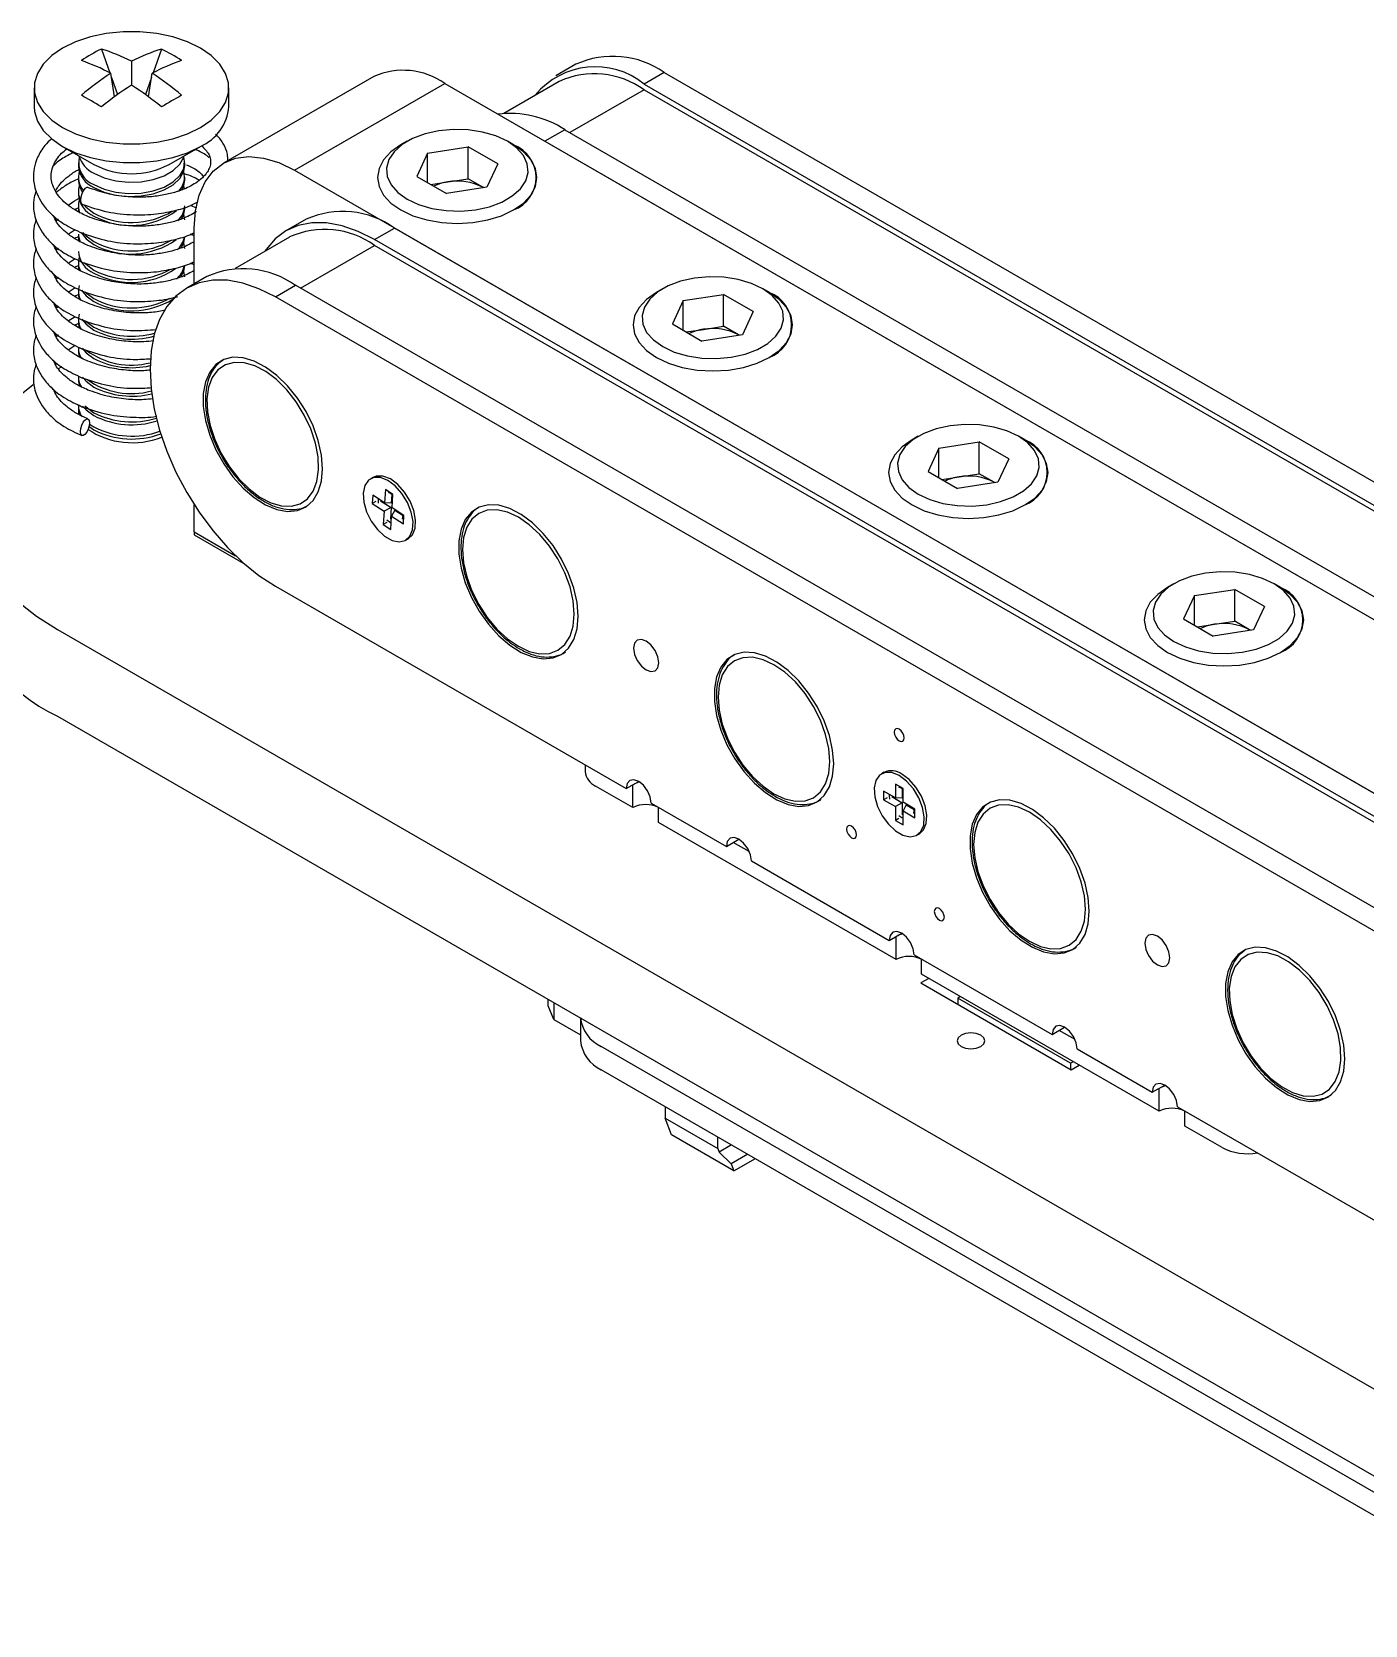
# Model space of a CAD drawing. Header units: millimetres. Extents: x 5 to 292, y 4 to 204.
# Drawn here: x 180 to 217.62, y 133.34 to 178.32 of the extents above; entities that cross this region are included whole.
import ezdxf

# ---------------------------------------------------------------- set-up
doc = ezdxf.new("R2010")
doc.units = ezdxf.units.MM

msp = doc.modelspace()

# ---------------------------------------------------------------- linework, layer by layer
at = {"color": 7, "linetype": 'Continuous', "lineweight": 25}
for p, q in [((181.96, 177.835), (182.196, 177.167)), ((183.658, 177.835), (183.421, 177.167)), ((182.809, 177.49), (182.809, 176.815)), ((195.351, 177.406), (194.785, 177.079)), ((182.327, 176.487), (182.225, 177.152)), ((182.243, 177.036), (182.415, 176.55)), ((183.375, 177.036), (183.203, 176.55)), ((183.29, 176.487), (183.393, 177.152)), ((189.648, 177.061), (185.405, 174.612)), ((187.405, 174.414), (191.648, 176.863)), ((191.648, 176.863), (232.66, 153.188)), ((194.876, 176.921), (193.313, 176.019)), ((197.842, 177.174), (197.276, 176.847)), ((197.276, 176.847), (232.631, 156.437)), ((197.842, 177.174), (233.197, 156.763)), ((180.059, 176.739), (180.059, 176.21)), ((185.559, 176.21), (185.559, 176.739)), ((197.276, 176.684), (232.631, 156.274)), ((195.042, 175.557), (194.476, 175.231)), ((195.042, 175.557), (230.397, 155.147)), ((180.864, 175.087), (181.748, 174.577)), ((183.87, 174.577), (184.754, 175.087)), ((190.587, 175.23), (190.41, 175.128)), ((191.166, 174.896), (192.307, 175.073)), ((193.142, 174.591), (192.307, 175.073)), ((192.307, 174.174), (192.307, 175.073)), ((193.592, 175.128), (193.416, 175.23)), ((194.476, 175.231), (229.831, 154.82)), ((181.309, 174.62), (181.309, 174.539)), ((184.309, 174.539), (184.309, 174.62)), ((191.166, 174.896), (190.861, 174.238)), ((191.166, 174.061), (191.166, 174.896)), ((193.142, 174.591), (192.836, 173.932)), ((181.309, 174.218), (181.309, 174.136)), ((184.309, 174.136), (184.309, 174.218)), ((187.405, 174.414), (228.417, 150.738)), ((190.861, 174.238), (191.696, 173.756)), ((191.253, 174.011), (191.736, 174.086)), ((191.736, 174.086), (192.307, 174.174)), ((192.724, 173.933), (192.307, 174.174)), ((181.309, 173.816), (181.309, 173.734)), ((184.303, 173.889), (184.283, 173.976)), ((192.836, 173.932), (191.696, 173.756)), ((192.749, 173.919), (192.724, 173.933)), ((192.749, 173.919), (192.724, 173.933)), ((181.309, 173.413), (181.309, 173.331)), ((184.653, 173.346), (184.473, 173.423)), ((180.666, 173.009), (180.7, 173.059)), ((180.75, 173.02), (180.684, 172.973)), ((181.026, 172.609), (181.217, 172.738)), ((184.576, 171.206), (184.576, 172.781)), ((187.734, 173.029), (187.168, 172.702)), ((189.668, 172.455), (190.233, 172.781)), ((225.589, 152.371), (190.233, 172.781)), ((181.309, 172.608), (181.309, 172.527)), ((184.576, 172.562), (184.473, 172.607)), ((187.268, 172.529), (185.733, 171.643)), ((225.023, 152.045), (189.668, 172.455)), ((225.023, 151.881), (189.668, 172.291)), ((180.666, 172.192), (180.7, 172.242)), ((180.75, 172.203), (180.684, 172.156)), ((181.026, 171.793), (181.217, 171.921)), ((180.666, 171.375), (180.7, 171.425)), ((180.75, 171.387), (180.684, 171.34)), ((181.309, 171.803), (181.309, 171.722)), ((184.933, 171.412), (184.368, 171.086)), ((184.576, 171.746), (184.473, 171.79)), ((181.026, 170.976), (181.217, 171.104)), ((181.309, 170.998), (181.309, 170.917)), ((186.868, 170.838), (187.433, 171.165)), ((222.789, 150.755), (187.433, 171.165)), ((197.799, 171.067), (197.622, 170.965)), ((200.805, 170.965), (200.628, 171.067)), ((180.666, 170.559), (180.7, 170.609)), ((180.75, 170.57), (180.684, 170.523)), ((222.223, 150.428), (186.868, 170.838)), ((198.379, 170.732), (198.073, 170.074)), ((198.379, 170.732), (199.519, 170.909)), ((198.379, 169.898), (198.379, 170.732)), ((200.354, 170.427), (199.519, 170.909)), ((199.519, 170.011), (199.519, 170.909)), ((181.026, 170.16), (181.217, 170.288)), ((181.309, 170.194), (181.309, 170.112)), ((198.073, 170.074), (198.908, 169.592)), ((200.354, 170.427), (200.048, 169.769)), ((180.666, 169.742), (180.7, 169.792)), ((180.75, 169.754), (180.684, 169.707)), ((198.465, 169.848), (198.949, 169.922)), ((200.048, 169.769), (198.908, 169.592)), ((198.949, 169.922), (199.519, 170.011)), ((199.937, 169.77), (199.519, 170.011)), ((199.961, 169.755), (199.937, 169.77)), ((199.962, 169.755), (199.937, 169.77)), ((181.026, 169.343), (181.217, 169.471)), ((181.309, 169.389), (181.309, 169.307)), ((180.666, 168.926), (180.7, 168.976)), ((180.839, 168.865), (180.74, 168.809)), ((181.309, 168.584), (181.309, 168.502)), ((181.309, 167.779), (181.309, 167.697)), ((181.611, 167.176), (181.748, 167.085)), ((181.623, 167.248), (181.748, 167.167)), ((205.012, 166.903), (204.835, 166.801)), ((208.017, 166.801), (207.841, 166.903)), ((205.591, 166.569), (205.286, 165.91)), ((205.591, 166.569), (206.732, 166.745)), ((205.591, 165.734), (205.591, 166.569)), ((207.567, 166.263), (206.732, 166.745)), ((206.732, 165.847), (206.732, 166.745)), ((207.567, 166.263), (207.261, 165.605)), ((185.796, 165.71), (185.83, 165.668)), ((189.62, 165.744), (189.55, 165.703)), ((205.286, 165.91), (206.121, 165.428)), ((205.678, 165.684), (206.161, 165.759)), ((207.261, 165.605), (206.121, 165.428)), ((206.161, 165.759), (206.732, 165.847)), ((207.149, 165.606), (206.732, 165.847)), ((207.174, 165.591), (207.149, 165.606)), ((207.174, 165.591), (207.149, 165.606)), ((189.615, 165.243), (189.602, 165.007)), ((189.951, 165.024), (189.615, 165.243)), ((189.839, 165.085), (190.133, 164.893)), ((189.973, 165.399), (189.951, 165.024)), ((190.184, 165.26), (189.973, 165.399)), ((190.155, 165.264), (190.14, 165.015)), ((190.162, 164.886), (190.184, 165.26)), ((184.576, 164.207), (184.576, 164.969)), ((189.7, 165.06), (189.602, 165.007)), ((189.602, 165.007), (189.937, 164.788)), ((189.937, 164.788), (189.915, 164.414)), ((190.133, 164.893), (189.937, 164.788)), ((190.14, 165.015), (189.951, 165.024)), ((190.133, 164.893), (190.114, 164.565)), ((190.126, 164.275), (190.148, 164.65)), ((190.242, 164.822), (190.148, 164.65)), ((190.148, 164.65), (190.484, 164.431)), ((190.497, 164.667), (190.162, 164.886)), ((190.242, 164.822), (190.474, 164.671)), ((190.459, 164.564), (190.474, 164.674)), ((190.474, 164.674), (190.474, 164.683)), ((190.484, 164.431), (190.497, 164.667)), ((192.578, 164.878), (192.61, 164.9)), ((184.576, 164.207), (185.744, 163.533)), ((184.576, 164.207), (184.576, 164.125)), ((190.013, 164.466), (189.915, 164.414)), ((189.915, 164.414), (190.126, 164.275)), ((184.576, 164.125), (185.982, 163.314)), ((190.549, 163.971), (190.62, 164.012)), ((186.868, 162.673), (196.767, 156.958)), ((212.224, 162.739), (212.047, 162.637)), ((212.804, 162.405), (212.498, 161.747)), ((212.804, 162.405), (213.944, 162.582)), ((212.804, 161.57), (212.804, 162.405)), ((214.779, 162.1), (213.944, 162.582)), ((213.944, 161.683), (213.944, 162.582)), ((215.23, 162.637), (215.053, 162.739)), ((214.779, 162.1), (214.473, 161.441)), ((212.498, 161.747), (213.333, 161.265)), ((212.89, 161.52), (213.374, 161.595)), ((213.374, 161.595), (213.944, 161.683)), ((214.362, 161.442), (213.944, 161.683)), ((180.723, 161.452), (226.614, 134.959)), ((214.473, 161.441), (213.333, 161.265)), ((214.386, 161.428), (214.362, 161.442)), ((214.387, 161.428), (214.362, 161.442)), ((199.79, 160.715), (199.823, 160.737)), ((180.723, 159.002), (226.614, 132.51)), ((195.612, 157.625), (195.612, 157.438)), ((196.961, 156.42), (195.905, 157.029)), ((196.767, 156.958), (197.121, 157.162)), ((196.961, 156.42), (196.961, 157.07)), ((204.045, 157.417), (203.975, 157.376)), ((204.581, 156.959), (204.368, 157.081)), ((204.368, 157.081), (204.368, 156.693)), ((197.474, 156.55), (199.595, 155.325)), ((204.368, 156.693), (204.033, 156.887)), ((204.033, 156.887), (204.033, 156.642)), ((204.129, 156.698), (204.033, 156.642)), ((204.033, 156.642), (204.368, 156.448)), ((204.267, 156.73), (204.561, 156.56)), ((204.561, 156.686), (204.368, 156.693)), ((204.561, 156.56), (204.368, 156.448)), ((204.561, 156.949), (204.561, 156.686)), ((204.561, 156.56), (204.561, 156.219)), ((204.581, 156.571), (204.581, 156.959)), ((204.916, 156.377), (204.581, 156.571)), ((207.003, 156.551), (207.035, 156.573)), ((197.683, 156.003), (197.683, 156.429)), ((204.368, 156.448), (204.368, 156.061)), ((204.465, 156.116), (204.368, 156.061)), ((204.67, 156.497), (204.581, 156.326)), ((204.581, 155.938), (204.581, 156.326)), ((204.581, 156.326), (204.916, 156.132)), ((204.67, 156.497), (204.898, 156.365)), ((204.889, 156.259), (204.899, 156.346)), ((204.899, 156.346), (204.897, 156.388)), ((204.916, 156.132), (204.916, 156.377)), ((204.386, 152.133), (197.683, 156.003)), ((204.368, 156.061), (204.581, 155.938)), ((204.974, 155.644), (205.045, 155.684)), ((199.595, 155.325), (199.949, 155.529)), ((200.243, 155.178), (199.792, 155.439)), ((200.303, 154.917), (204.192, 152.672)), ((204.192, 152.672), (204.545, 152.876)), ((204.386, 152.133), (204.386, 152.784)), ((204.899, 152.264), (208.788, 150.019)), ((205.107, 151.717), (205.107, 152.143)), ((214.211, 152.384), (214.248, 152.409)), ((205.308, 151.601), (205.083, 151.471)), ((211.811, 147.847), (205.107, 151.717)), ((205.083, 151.471), (209.325, 149.022)), ((194.568, 150.826), (194.568, 151.009)), ((194.724, 150.442), (194.568, 150.826)), ((194.724, 150.919), (194.724, 150.442)), ((206.201, 151.085), (206.13, 151.044)), ((209.312, 149.207), (206.13, 151.044)), ((206.13, 151.044), (206.13, 150.866)), ((194.724, 150.442), (195.481, 150.005)), ((195.481, 150.482), (195.481, 149.84)), ((208.788, 150.019), (209.141, 150.223)), ((209.435, 149.872), (208.984, 150.132)), ((224.563, 133.226), (196.067, 149.676)), ((209.495, 149.61), (211.616, 148.386)), ((214.363, 149.427), (214.389, 149.386)), ((224.563, 132.573), (196.067, 149.023)), ((209.383, 149.249), (209.312, 149.207)), ((209.312, 149.207), (209.312, 149.029)), ((209.325, 149.022), (209.551, 149.152)), ((211.616, 148.386), (211.97, 148.59)), ((211.811, 147.847), (211.811, 148.498)), ((197.867, 147.984), (197.867, 147.656)), ((212.323, 147.978), (222.223, 142.263)), ((197.867, 147.656), (199.352, 146.799)), ((198.044, 147.186), (197.867, 147.656)), ((212.532, 147.431), (212.532, 147.857)), ((199.811, 146.166), (198.044, 147.186)), ((199.352, 146.799), (199.352, 147.127)), ((213.586, 146.823), (212.532, 147.431)), ((199.352, 146.799), (199.39, 146.698)), ((199.742, 146.902), (199.39, 146.698)), ((199.39, 146.698), (199.736, 146.367)), ((200.202, 146.636), (199.736, 146.367)), ((199.736, 146.367), (199.811, 146.166)), ((199.811, 146.166), (200.414, 146.514))]:
    msp.add_line(p, q, dxfattribs=at)
at = {"color": 8, "linetype": 'Continuous', "lineweight": 25}
for p, q in [((197.276, 176.684), (195.183, 175.475)), ((187.575, 171.083), (189.668, 172.291))]:
    msp.add_line(p, q, dxfattribs=at)
at = {"color": 7, "linetype": 'Continuous', "lineweight": 25, "flags": 128}
for points in [[(184.753, 175.616), (185.061, 175.828), (185.301, 176.068), (185.465, 176.328), (185.548, 176.6), (185.548, 176.877), (185.465, 177.149), (185.301, 177.41), (185.061, 177.649), (184.753, 177.861), (184.386, 178.039), (183.971, 178.177), (183.52, 178.272), (183.048, 178.32), (182.569, 178.32), (182.097, 178.272), (181.647, 178.177), (181.231, 178.039), (180.864, 177.861), (180.556, 177.649), (180.316, 177.41), (180.152, 177.149), (180.069, 176.877), (180.069, 176.6), (180.152, 176.328), (180.316, 176.068), (180.556, 175.828), (180.864, 175.616), (181.231, 175.438), (181.647, 175.3), (182.097, 175.205), (182.569, 175.157), (183.048, 175.157), (183.52, 175.205), (183.971, 175.3), (184.386, 175.438), (184.753, 175.616)], [(180.059, 176.21), (180.069, 176.071), (180.152, 175.799), (180.316, 175.539), (180.556, 175.299), (180.864, 175.087), (181.231, 174.909), (181.647, 174.771), (182.097, 174.676), (182.569, 174.628), (183.048, 174.628), (183.52, 174.676), (183.971, 174.771), (184.386, 174.909), (184.753, 175.087)], [(193.415, 175.231), (193.09, 175.382), (192.718, 175.492), (192.314, 175.555), (191.896, 175.567), (191.483, 175.529), (191.093, 175.443), (190.742, 175.311), (190.447, 175.141), (190.219, 174.938), (190.069, 174.713), (190.004, 174.475), (190.026, 174.234), (190.134, 174), (190.324, 173.785), (190.587, 173.598), (190.912, 173.446), (191.284, 173.336), (191.688, 173.274), (192.106, 173.261), (192.519, 173.299), (192.909, 173.385), (193.26, 173.517), (193.555, 173.688), (193.783, 173.89), (193.933, 174.115), (193.998, 174.354), (193.976, 174.595), (193.868, 174.828), (193.678, 175.043), (193.415, 175.231)], [(190.41, 175.128), (190.13, 174.932), (189.922, 174.707), (189.794, 174.463), (189.751, 174.21), (189.794, 173.957), (189.922, 173.713), (190.13, 173.488), (190.41, 173.292), (190.751, 173.13), (191.14, 173.01), (191.562, 172.936), (192.001, 172.911), (192.44, 172.936), (192.862, 173.01), (193.251, 173.13), (193.592, 173.292), (193.872, 173.488), (194.08, 173.713), (194.208, 173.957), (194.251, 174.21), (194.208, 174.463), (194.08, 174.707), (193.872, 174.932), (193.592, 175.129), (193.592, 175.129)], [(190.41, 175.128), (190.13, 174.932), (189.922, 174.707), (189.794, 174.463), (189.751, 174.21), (189.794, 173.957), (189.922, 173.713), (190.13, 173.488), (190.41, 173.292), (190.751, 173.13), (191.14, 173.01), (191.562, 172.936), (192.001, 172.911), (192.44, 172.936), (192.862, 173.01), (193.251, 173.13), (193.592, 173.292)], [(181.748, 174.329), (182.033, 174.2), (182.362, 174.114), (182.718, 174.077), (183.079, 174.089), (183.424, 174.151), (183.734, 174.259), (183.989, 174.407), (184.177, 174.586), (184.284, 174.785), (184.295, 174.822)], [(181.748, 174.008), (182.033, 173.879), (182.362, 173.794), (182.718, 173.756), (183.079, 173.769), (183.424, 173.831), (183.734, 173.939), (183.989, 174.086), (184.177, 174.265), (184.284, 174.464), (184.306, 174.673), (184.283, 174.781)], [(181.748, 173.926), (182.033, 173.798), (182.362, 173.712), (182.718, 173.674), (183.079, 173.687), (183.424, 173.749), (183.734, 173.857), (183.989, 174.005), (184.177, 174.183), (184.284, 174.383), (184.309, 174.539)], [(184.576, 172.781), (184.611, 173.272), (184.715, 173.71), (184.885, 174.086), (185.117, 174.389), (185.405, 174.612), (185.742, 174.75), (186.121, 174.799), (186.531, 174.759), (186.962, 174.629), (187.405, 174.414)], [(184.227, 173.854), (184.284, 173.98), (184.309, 174.136)], [(181.579, 173.926), (181.545, 173.926), (181.495, 173.895), (181.446, 173.832), (181.404, 173.747), (181.376, 173.654), (181.366, 173.567)], [(181.309, 173.331), (181.311, 173.279), (181.317, 173.238)], [(181.366, 173.567), (181.376, 173.498), (181.404, 173.459), (181.411, 173.455)], [(181.463, 173.433), (181.525, 173.368), (181.748, 173.203)], [(184.219, 173.037), (184.284, 173.175), (184.309, 173.331)], [(184.309, 173.011), (184.306, 173.063), (184.283, 173.171)], [(189.668, 172.455), (189.206, 172.686), (188.753, 172.844), (188.315, 172.925), (187.9, 172.928), (187.515, 172.854), (187.168, 172.702), (186.863, 172.477), (186.606, 172.181), (186.568, 172.125)], [(181.309, 172.608), (181.311, 172.556), (181.36, 172.383)], [(181.309, 172.527), (181.311, 172.474), (181.321, 172.418)], [(181.384, 172.658), (181.525, 172.481), (181.748, 172.317)], [(181.439, 172.657), (181.525, 172.563), (181.748, 172.398)], [(184.208, 172.215), (184.284, 172.37), (184.309, 172.527)], [(184.309, 172.206), (184.306, 172.258), (184.283, 172.366)], [(181.309, 171.722), (181.311, 171.669), (181.325, 171.596)], [(181.486, 171.797), (181.525, 171.758), (181.748, 171.593)], [(184.195, 171.391), (184.284, 171.566), (184.309, 171.722)], [(184.309, 171.401), (184.306, 171.453), (184.283, 171.561)], [(200.628, 171.067), (200.303, 171.219), (199.93, 171.328), (199.526, 171.391), (199.109, 171.403), (198.696, 171.366), (198.306, 171.279), (197.955, 171.148), (197.659, 170.977), (197.432, 170.775), (197.282, 170.549), (197.216, 170.311), (197.238, 170.07), (197.346, 169.837), (197.536, 169.622), (197.799, 169.434), (198.124, 169.282), (198.497, 169.173), (198.901, 169.11), (199.318, 169.098), (199.731, 169.135), (200.122, 169.222), (200.472, 169.353), (200.768, 169.524), (200.996, 169.726), (201.145, 169.952), (201.211, 170.19), (201.189, 170.431), (201.081, 170.664), (200.891, 170.879), (200.628, 171.067)], [(181.309, 170.917), (181.311, 170.864), (181.329, 170.775)], [(181.398, 171.024), (181.525, 170.871), (181.748, 170.707)], [(181.499, 170.979), (181.525, 170.953), (181.748, 170.789)], [(186.868, 170.838), (186.406, 171.07), (185.952, 171.227), (185.515, 171.309), (185.1, 171.312), (184.715, 171.237), (184.368, 171.086), (184.063, 170.86), (183.806, 170.565), (183.601, 170.204), (183.452, 169.784), (183.362, 169.312), (183.332, 168.797), (183.362, 168.246), (183.452, 167.67), (183.601, 167.079), (183.806, 166.482), (184.063, 165.889), (184.368, 165.312), (184.715, 164.759), (185.1, 164.24), (185.515, 163.765), (185.952, 163.34), (186.406, 162.974), (186.868, 162.673)], [(197.622, 170.965), (197.343, 170.768), (197.135, 170.543), (197.007, 170.3), (196.964, 170.046), (197.007, 169.793), (197.135, 169.549), (197.343, 169.325), (197.623, 169.128), (197.964, 168.966), (198.353, 168.846), (198.775, 168.772), (199.214, 168.747), (199.653, 168.772), (200.075, 168.846), (200.464, 168.966), (200.805, 169.128), (201.084, 169.325), (201.292, 169.549), (201.42, 169.793), (201.464, 170.046), (201.42, 170.3), (201.292, 170.543), (201.084, 170.768), (200.805, 170.965), (200.805, 170.965)], [(197.622, 170.965), (197.343, 170.768), (197.135, 170.543), (197.007, 170.3), (196.964, 170.046), (197.007, 169.793), (197.135, 169.549), (197.343, 169.325), (197.623, 169.128), (197.964, 168.966), (198.353, 168.846), (198.775, 168.772), (199.214, 168.747), (199.653, 168.772), (200.075, 168.846), (200.464, 168.966), (200.805, 169.128)], [(181.309, 170.112), (181.311, 170.06), (181.335, 169.952)], [(181.406, 170.208), (181.525, 170.066), (181.748, 169.902)], [(181.518, 170.155), (181.525, 170.148), (181.748, 169.984)], [(181.309, 169.307), (181.311, 169.255), (181.335, 169.147)], [(181.414, 169.391), (181.525, 169.261), (181.748, 169.097)], [(188.2, 165.986), (188.17, 166.372), (188.08, 166.78), (187.933, 167.194), (187.735, 167.599), (187.492, 167.981), (187.215, 168.327), (186.912, 168.623), (186.594, 168.859), (186.274, 169.026), (185.962, 169.118), (185.671, 169.133), (185.41, 169.069), (185.188, 168.929), (185.015, 168.717), (184.896, 168.442), (184.835, 168.114), (184.835, 167.744), (184.896, 167.345), (185.015, 166.933), (185.188, 166.521), (185.41, 166.125), (185.671, 165.76), (185.962, 165.438), (186.274, 165.171), (186.594, 164.968), (186.912, 164.838), (187.215, 164.784), (187.492, 164.809), (187.735, 164.911), (187.933, 165.088), (188.08, 165.332), (188.17, 165.635), (188.2, 165.986)], [(185.836, 165.706), (186.127, 165.417), (186.433, 165.187), (186.742, 165.025), (187.042, 164.938), (187.322, 164.928), (187.571, 164.997), (187.779, 165.141), (187.939, 165.354), (188.043, 165.63), (188.09, 165.956), (188.075, 166.321), (188.001, 166.711), (187.869, 167.11), (187.686, 167.504), (187.457, 167.876), (187.192, 168.213), (186.901, 168.502), (186.595, 168.732), (186.286, 168.894), (185.986, 168.981), (185.706, 168.991), (185.457, 168.923), (185.249, 168.779), (185.089, 168.565), (184.984, 168.29), (184.938, 167.963), (184.953, 167.598), (185.027, 167.208), (185.159, 166.809), (185.342, 166.416), (185.571, 166.043), (185.836, 165.706)], [(180.038, 168.356), (179.603, 168.012), (179.149, 167.575), (178.772, 167.114), (178.474, 166.634), (178.26, 166.139), (178.13, 165.635), (178.087, 165.126), (178.13, 164.616), (178.26, 164.112), (178.474, 163.617), (178.772, 163.137), (179.149, 162.676), (179.603, 162.239), (180.13, 161.83), (180.723, 161.452)], [(181.309, 168.502), (181.311, 168.45), (181.346, 168.31)], [(181.335, 168.342), (181.333, 168.337), (181.329, 168.323)], [(181.422, 168.574), (181.525, 168.457), (181.748, 168.292)], [(181.491, 167.767), (181.525, 167.733), (181.748, 167.569)], [(181.309, 167.697), (181.311, 167.645), (181.353, 167.488)], [(181.311, 167.646), (181.311, 167.543), (181.315, 167.517)], [(181.335, 167.537), (181.333, 167.533), (181.326, 167.507)], [(181.625, 167.281), (181.615, 167.194), (181.587, 167.101), (181.545, 167.017), (181.495, 166.954), (181.446, 166.922), (181.404, 166.926), (181.376, 166.966), (181.366, 167.035), (181.376, 167.122), (181.404, 167.215), (181.446, 167.299), (181.495, 167.362), (181.545, 167.394), (181.587, 167.39), (181.615, 167.35), (181.625, 167.281)], [(181.43, 167.758), (181.525, 167.652), (181.748, 167.487)], [(207.84, 166.903), (207.515, 167.055), (207.143, 167.165), (206.739, 167.227), (206.321, 167.24), (205.908, 167.202), (205.518, 167.116), (205.167, 166.984), (204.872, 166.813), (204.644, 166.611), (204.494, 166.386), (204.429, 166.147), (204.451, 165.906), (204.559, 165.673), (204.749, 165.458), (205.012, 165.27), (205.337, 165.119), (205.709, 165.009), (206.113, 164.946), (206.531, 164.934), (206.944, 164.972), (207.334, 165.058), (207.685, 165.19), (207.98, 165.36), (208.208, 165.563), (208.358, 165.788), (208.423, 166.026), (208.401, 166.267), (208.293, 166.501), (208.103, 166.716), (207.84, 166.903)], [(204.835, 166.801), (204.555, 166.604), (204.347, 166.38), (204.219, 166.136), (204.176, 165.883), (204.219, 165.629), (204.347, 165.386), (204.555, 165.161), (204.835, 164.964), (205.176, 164.803), (205.565, 164.683), (205.987, 164.609), (206.426, 164.584), (206.865, 164.609), (207.287, 164.683), (207.676, 164.803), (208.017, 164.964), (208.297, 165.161), (208.505, 165.386), (208.633, 165.629), (208.676, 165.883), (208.633, 166.136), (208.505, 166.38), (208.297, 166.604), (208.017, 166.801), (208.017, 166.801)], [(204.835, 166.801), (204.555, 166.604), (204.347, 166.38), (204.219, 166.136), (204.176, 165.883), (204.219, 165.629), (204.347, 165.386), (204.555, 165.161), (204.835, 164.964), (205.176, 164.803), (205.565, 164.683), (205.987, 164.609), (206.426, 164.584), (206.865, 164.609), (207.287, 164.683), (207.676, 164.803), (208.017, 164.964)], [(189.344, 165.298), (189.362, 165.045), (189.44, 164.774), (189.573, 164.508), (189.749, 164.272), (189.951, 164.086), (190.161, 163.966), (190.362, 163.924), (190.535, 163.963), (190.665, 164.08), (190.74, 164.264), (190.754, 164.499), (190.705, 164.764), (190.598, 165.035), (190.442, 165.289), (190.252, 165.503), (190.043, 165.657), (189.835, 165.739), (189.646, 165.74), (189.493, 165.662), (189.389, 165.51), (189.344, 165.298)], [(190.62, 164.012), (190.736, 164.121), (190.811, 164.305), (190.825, 164.54), (190.776, 164.805), (190.669, 165.076), (190.513, 165.33), (190.322, 165.544), (190.114, 165.698), (189.905, 165.78), (189.716, 165.781), (189.62, 165.744)], [(189.771, 165.142), (189.767, 165.082), (189.771, 165.013)], [(190.183, 165.243), (190.12, 165.286), (190.063, 165.314)], [(195.413, 161.822), (195.382, 162.209), (195.292, 162.616), (195.145, 163.03), (194.947, 163.435), (194.705, 163.818), (194.427, 164.163), (194.124, 164.459), (193.807, 164.695), (193.486, 164.862), (193.175, 164.955), (192.883, 164.969), (192.622, 164.905), (192.401, 164.765), (192.227, 164.554), (192.108, 164.279), (192.048, 163.95), (192.048, 163.58), (192.108, 163.181), (192.227, 162.769), (192.401, 162.357), (192.622, 161.962), (192.883, 161.596), (193.175, 161.274), (193.486, 161.007), (193.807, 160.804), (194.124, 160.674), (194.427, 160.62), (194.705, 160.645), (194.947, 160.747), (195.145, 160.924), (195.292, 161.168), (195.382, 161.471), (195.413, 161.822)], [(193.726, 160.974), (194.034, 160.831), (194.33, 160.764), (194.603, 160.775), (194.842, 160.864), (195.038, 161.026), (195.184, 161.257), (195.274, 161.547), (195.304, 161.885), (195.274, 162.258), (195.184, 162.652), (195.038, 163.051), (194.842, 163.44), (194.603, 163.805), (194.33, 164.131), (194.034, 164.405), (193.726, 164.618), (193.419, 164.761), (193.123, 164.828), (192.85, 164.817), (192.611, 164.728), (192.415, 164.565), (192.269, 164.335), (192.179, 164.045), (192.149, 163.707), (192.179, 163.334), (192.269, 162.94), (192.415, 162.541), (192.611, 162.152), (192.85, 161.787), (193.123, 161.461), (193.419, 161.187), (193.726, 160.974)], [(190.018, 164.546), (190.12, 164.47), (190.137, 164.46)], [(215.053, 162.74), (214.728, 162.891), (214.355, 163.001), (213.951, 163.063), (213.534, 163.076), (213.121, 163.038), (212.731, 162.952), (212.38, 162.82), (212.084, 162.65), (211.857, 162.447), (211.707, 162.222), (211.641, 161.984), (211.663, 161.743), (211.771, 161.509), (211.961, 161.294), (212.224, 161.107), (212.549, 160.955), (212.922, 160.845), (213.326, 160.783), (213.743, 160.77), (214.156, 160.808), (214.547, 160.894), (214.897, 161.026), (215.193, 161.197), (215.421, 161.399), (215.57, 161.624), (215.636, 161.863), (215.614, 162.104), (215.506, 162.337), (215.316, 162.552), (215.053, 162.74)], [(212.047, 162.637), (211.768, 162.441), (211.56, 162.216), (211.432, 161.972), (211.389, 161.719), (211.432, 161.466), (211.56, 161.222), (211.768, 160.997), (212.048, 160.801), (212.389, 160.639), (212.778, 160.519), (213.2, 160.445), (213.639, 160.42), (214.078, 160.445), (214.5, 160.519), (214.889, 160.639), (215.23, 160.801), (215.509, 160.997), (215.717, 161.222), (215.845, 161.466), (215.889, 161.719), (215.845, 161.972), (215.717, 162.216), (215.509, 162.441), (215.23, 162.637), (215.23, 162.637)], [(212.047, 162.637), (211.768, 162.441), (211.56, 162.216), (211.432, 161.972), (211.389, 161.719), (211.432, 161.466), (211.56, 161.222), (211.768, 160.997), (212.048, 160.801), (212.389, 160.639), (212.778, 160.519), (213.2, 160.445), (213.639, 160.42), (214.078, 160.445), (214.5, 160.519), (214.889, 160.639), (215.23, 160.801)], [(197.686, 160.51), (197.659, 160.682), (197.583, 160.859), (197.468, 161.013), (197.333, 161.122), (197.197, 161.169), (197.083, 161.147), (197.006, 161.059), (196.979, 160.918), (197.006, 160.746), (197.083, 160.57), (197.197, 160.415), (197.333, 160.306), (197.468, 160.259), (197.583, 160.281), (197.659, 160.369), (197.686, 160.51)], [(202.625, 157.659), (202.595, 158.045), (202.505, 158.452), (202.358, 158.866), (202.159, 159.272), (201.917, 159.654), (201.64, 159.999), (201.337, 160.295), (201.019, 160.531), (200.699, 160.698), (200.387, 160.791), (200.096, 160.806), (199.835, 160.742), (199.613, 160.601), (199.44, 160.39), (199.321, 160.115), (199.26, 159.787), (199.26, 159.416), (199.321, 159.018), (199.44, 158.605), (199.613, 158.194), (199.835, 157.798), (200.096, 157.433), (200.387, 157.11), (200.699, 156.843), (201.019, 156.641), (201.337, 156.51), (201.64, 156.456), (201.917, 156.481), (202.159, 156.584), (202.358, 156.76), (202.505, 157.005), (202.595, 157.308), (202.625, 157.659)], [(200.939, 156.81), (201.247, 156.668), (201.543, 156.601), (201.815, 156.611), (202.055, 156.7), (202.251, 156.863), (202.397, 157.094), (202.486, 157.384), (202.517, 157.722), (202.486, 158.094), (202.397, 158.488), (202.251, 158.887), (202.055, 159.277), (201.815, 159.641), (201.543, 159.967), (201.247, 160.242), (200.939, 160.454), (200.631, 160.597), (200.335, 160.664), (200.062, 160.653), (199.823, 160.565), (199.627, 160.402), (199.481, 160.171), (199.392, 159.881), (199.361, 159.543), (199.392, 159.17), (199.481, 158.777), (199.627, 158.377), (199.823, 157.988), (200.062, 157.623), (200.335, 157.298), (200.631, 157.023), (200.939, 156.81)], [(204.616, 158.388), (204.605, 158.456), (204.574, 158.527), (204.529, 158.589), (204.474, 158.633), (204.42, 158.651), (204.374, 158.643), (204.344, 158.607), (204.333, 158.551), (204.344, 158.482), (204.374, 158.412), (204.42, 158.35), (204.474, 158.306), (204.529, 158.287), (204.574, 158.296), (204.605, 158.331), (204.616, 158.388)], [(197.474, 156.55), (197.447, 156.722), (197.371, 156.898), (197.256, 157.053), (197.121, 157.162), (196.985, 157.209), (196.871, 157.187), (196.794, 157.099), (196.767, 156.958)], [(197.152, 157.142), (197.127, 157.137), (197.003, 157.094)], [(204.474, 157.326), (204.266, 157.41), (204.076, 157.414), (203.922, 157.338), (203.816, 157.188), (203.769, 156.978), (203.785, 156.726), (203.862, 156.455), (203.994, 156.189), (204.168, 155.951), (204.369, 155.763), (204.58, 155.641), (204.781, 155.597), (204.955, 155.633), (205.087, 155.748), (205.164, 155.93), (205.18, 156.164), (205.133, 156.428), (205.027, 156.7), (204.873, 156.954), (204.683, 157.17), (204.474, 157.326)], [(204.581, 156.936), (204.545, 156.959), (204.465, 156.994)], [(205.045, 155.684), (205.158, 155.789), (205.235, 155.971), (205.25, 156.204), (205.203, 156.469), (205.098, 156.74), (204.944, 156.995), (204.754, 157.21), (204.545, 157.367)], [(204.193, 156.794), (204.192, 156.755), (204.201, 156.656)], [(209.838, 153.495), (209.807, 153.881), (209.717, 154.289), (209.57, 154.702), (209.372, 155.108), (209.13, 155.49), (208.852, 155.836), (208.549, 156.132), (208.232, 156.368), (207.911, 156.535), (207.6, 156.627), (207.308, 156.642), (207.047, 156.578), (206.826, 156.438), (206.652, 156.226), (206.533, 155.951), (206.473, 155.623), (206.473, 155.253), (206.533, 154.854), (206.652, 154.442), (206.826, 154.03), (207.047, 153.634), (207.308, 153.269), (207.6, 152.947), (207.911, 152.68), (208.232, 152.477), (208.549, 152.347), (208.852, 152.293), (209.13, 152.318), (209.372, 152.42), (209.57, 152.597), (209.717, 152.841), (209.807, 153.144), (209.838, 153.495)], [(204.465, 156.199), (204.545, 156.142), (204.581, 156.124)], [(208.151, 152.647), (208.459, 152.504), (208.755, 152.437), (209.028, 152.448), (209.267, 152.536), (209.463, 152.699), (209.609, 152.93), (209.699, 153.22), (209.729, 153.558), (209.699, 153.931), (209.609, 154.324), (209.463, 154.724), (209.267, 155.113), (209.028, 155.477), (208.755, 155.803), (208.459, 156.078), (208.151, 156.291), (207.844, 156.433), (207.548, 156.5), (207.275, 156.49), (207.036, 156.401), (206.84, 156.238), (206.694, 156.007), (206.604, 155.717), (206.574, 155.379), (206.604, 155.006), (206.694, 154.613), (206.84, 154.214), (207.036, 153.824), (207.275, 153.46), (207.548, 153.134), (207.844, 152.859), (208.151, 152.647)], [(203.272, 155.652), (203.262, 155.721), (203.231, 155.792), (203.185, 155.853), (203.131, 155.897), (203.077, 155.916), (203.031, 155.907), (203, 155.872), (202.99, 155.815), (203, 155.747), (203.031, 155.676), (203.077, 155.614), (203.131, 155.57), (203.185, 155.552), (203.231, 155.561), (203.262, 155.596), (203.272, 155.652)], [(200.303, 154.917), (200.276, 155.089), (200.199, 155.265), (200.084, 155.42), (199.949, 155.529), (199.814, 155.576), (199.699, 155.554), (199.622, 155.466), (199.595, 155.325)], [(205.747, 153.325), (205.737, 153.394), (205.706, 153.465), (205.66, 153.527), (205.606, 153.57), (205.552, 153.589), (205.506, 153.58), (205.475, 153.545), (205.464, 153.489), (205.475, 153.42), (205.506, 153.349), (205.552, 153.287), (205.606, 153.244), (205.66, 153.225), (205.706, 153.234), (205.737, 153.269), (205.747, 153.325)], [(204.899, 152.264), (204.872, 152.435), (204.795, 152.612), (204.68, 152.767), (204.545, 152.876), (204.41, 152.923), (204.295, 152.901), (204.219, 152.813), (204.192, 152.672)], [(204.577, 152.856), (204.552, 152.85), (204.428, 152.808)], [(212.111, 152.183), (212.084, 152.354), (212.008, 152.531), (211.893, 152.686), (211.758, 152.795), (211.622, 152.842), (211.508, 152.82), (211.431, 152.732), (211.404, 152.591), (211.431, 152.419), (211.508, 152.242), (211.622, 152.088), (211.758, 151.979), (211.893, 151.931), (212.008, 151.954), (212.084, 152.042), (212.111, 152.183)], [(217.05, 149.331), (217.02, 149.718), (216.93, 150.125), (216.783, 150.539), (216.584, 150.944), (216.342, 151.327), (216.064, 151.672), (215.762, 151.968), (215.444, 152.204), (215.124, 152.371), (214.812, 152.464), (214.521, 152.478), (214.26, 152.414), (214.038, 152.274), (213.865, 152.063), (213.746, 151.788), (213.685, 151.459), (213.685, 151.089), (213.746, 150.69), (213.865, 150.278), (214.038, 149.866), (214.26, 149.471), (214.521, 149.105), (214.812, 148.783), (215.124, 148.516), (215.444, 148.313), (215.762, 148.183), (216.064, 148.129), (216.342, 148.154), (216.584, 148.256), (216.783, 148.433), (216.93, 148.677), (217.02, 148.98), (217.05, 149.331)], [(214.407, 149.409), (214.67, 149.069), (214.96, 148.777), (215.265, 148.544), (215.574, 148.378), (215.875, 148.286), (216.156, 148.272), (216.407, 148.336), (216.618, 148.476), (216.781, 148.686), (216.889, 148.958), (216.939, 149.282), (216.928, 149.645), (216.857, 150.033), (216.728, 150.432), (216.547, 150.827), (216.321, 151.201), (216.058, 151.54), (215.768, 151.833), (215.463, 152.066), (215.154, 152.232), (214.853, 152.324), (214.571, 152.338), (214.321, 152.274), (214.11, 152.134), (213.947, 151.924), (213.839, 151.652), (213.789, 151.328), (213.8, 150.965), (213.871, 150.576), (214, 150.177), (214.18, 149.783), (214.407, 149.409)], [(209.495, 149.61), (209.468, 149.782), (209.391, 149.959), (209.277, 150.114), (209.141, 150.223), (209.006, 150.27), (208.891, 150.247), (208.815, 150.159), (208.788, 150.019)], [(206.773, 149.998), (206.646, 150.046), (206.497, 150.063), (206.348, 150.046), (206.221, 149.998), (206.136, 149.924), (206.107, 149.838), (206.136, 149.752), (206.221, 149.679), (206.348, 149.63), (206.497, 149.613), (206.646, 149.63), (206.773, 149.679), (206.857, 149.752), (206.887, 149.838), (206.857, 149.924), (206.773, 149.998)], [(212.323, 147.978), (212.296, 148.149), (212.22, 148.326), (212.105, 148.481), (211.97, 148.59), (211.835, 148.637), (211.72, 148.615), (211.643, 148.526), (211.616, 148.386)], [(212.002, 148.57), (211.976, 148.564), (211.853, 148.522)]]:
    msp.add_lwpolyline(points, dxfattribs=at)
at = {"color": 7, "linetype": 'Continuous', "lineweight": 25}
for centre, radius, start, end in [((184.035, 173.589), 4.727, 116.0506, 123.944), ((180.396, 172.776), 5.295, 62.8984, 72.8295), ((185.221, 172.775), 5.296, 107.1706, 117.1014), ((181.582, 173.588), 4.727, 56.0563, 63.9491), ((179.428, 171.806), 6.033, 62.3883, 70.9659), ((186.189, 171.806), 6.034, 109.0346, 117.6111), ((190.472, 175.193), 2.042, 54.8746, 113.8149), ((195.898, 175.142), 2.192, 51.063, 140.5841), ((196.392, 175.099), 2.531, 55.065, 114.2959), ((186.401, 170.736), 7.656, 123.0605, 130.826), ((187.869, 168.891), 9.402, 122.5606, 128.94), ((177.75, 168.892), 9.4, 51.0594, 57.44), ((179.217, 170.737), 7.655, 49.1737, 56.9397), ((195.871, 174.727), 2.409, 54.3123, 114.3772), ((170.593, 157.166), 22.173, 59.162, 60.8433), ((195.02, 157.173), 22.165, 119.1563, 120.8383), ((184.217, 176.322), 1.346, 293.4625, 355.2171), ((193.467, 173.087), 2.93, 57.4806, 96.2986), ((193.244, 174.21), 0.982, 290.7817, 69.2022), ((182.034, 174.595), 0.727, 184.4571, 246.8626), ((181.991, 174.635), 0.672, 167.4694, 248.8245), ((182.103, 175.064), 0.816, 197.2408, 244.2582), ((182.809, 176.6), 2.285, 242.3311, 297.6636), ((181.877, 174.146), 0.568, 181.0157, 217.6793), ((181.86, 174.217), 0.549, 162.8786, 222.4887), ((183.733, 174.22), 0.572, 314.3183, 16.0631), ((191.93, 172.73), 1.37, 98.1331, 115.7536), ((192.003, 172.539), 1.57, 62.643, 99.7709), ((181.827, 173.815), 0.518, 161.8682, 207.128), ((182.034, 173.79), 0.727, 184.4571, 246.8626), ((181.824, 173.413), 0.515, 161.8299, 203.859), ((182.794, 175.031), 2.177, 241.284, 306.2136), ((182.804, 175.179), 2.241, 241.8876, 300.9907), ((183.684, 173.441), 0.626, 313.626, 357.4713), ((188.767, 170.724), 2.526, 54.5327, 114.1567), ((188.262, 170.335), 2.409, 54.3123, 114.3772), ((182.796, 174.236), 2.187, 241.3782, 305.4575), ((182.805, 174.383), 2.249, 241.9635, 300.2574), ((183.66, 172.651), 0.654, 311.9809, 350.077), ((182.034, 172.181), 0.727, 184.4571, 246.8626), ((181.827, 171.802), 0.518, 161.8755, 207.7073), ((182.797, 173.441), 2.196, 241.4696, 304.7052), ((182.806, 173.587), 2.257, 242.0364, 299.5274), ((183.649, 171.851), 0.666, 310.1523, 348.6491), ((185.967, 169.107), 2.526, 54.5327, 114.1567), ((181.838, 170.998), 0.528, 162.3027, 209.2224), ((200.456, 170.046), 0.982, 290.7815, 69.2023), ((182.808, 172.792), 2.266, 242.125, 298.6122), ((182.802, 172.673), 2.231, 241.7961, 301.8476), ((181.841, 170.193), 0.531, 162.3863, 211.0764), ((182.816, 172.061), 2.335, 242.7925, 286.0494), ((182.816, 171.98), 2.336, 242.805, 285.459), ((199.143, 168.567), 1.37, 98.1326, 115.7535), ((199.215, 168.376), 1.57, 62.643, 99.7711), ((181.864, 169.397), 0.555, 180.8151, 212.4931), ((182.804, 171.042), 2.129, 233.5413, 284.4536), ((182.815, 171.18), 2.34, 242.8856, 282.8029), ((181.868, 168.592), 0.559, 180.8813, 214.2675), ((182.807, 170.259), 2.151, 234.6588, 285.1647), ((182.816, 170.377), 2.342, 242.8861, 283.9277), ((181.872, 167.788), 0.564, 180.9496, 216.0276), ((182.816, 169.644), 2.334, 242.7676, 287.2888), ((182.816, 169.562), 2.333, 242.7553, 287.7841), ((182.826, 168.958), 2.237, 235.7478, 291.9454), ((182.816, 169.235), 2.328, 242.6922, 289.9656), ((182.816, 169.151), 2.325, 242.6712, 290.5827), ((207.669, 165.883), 0.982, 290.7816, 69.2023), ((206.355, 164.403), 1.37, 98.1322, 115.7539), ((206.428, 164.212), 1.57, 62.643, 99.7711), ((182.591, 163.125), 4.526, 185.6948, 245.6253), ((214.881, 161.719), 0.982, 290.7815, 69.2023), ((213.568, 160.239), 1.37, 98.1329, 115.7535), ((213.64, 160.048), 1.57, 62.643, 99.771), ((196.113, 157.488), 0.503, 185.6944, 245.6258), ((204.254, 156.973), 0.49, 53.5137, 115.1762), ((197.322, 155.724), 0.784, 62.6098, 117.3902), ((204.747, 151.437), 0.784, 62.6097, 117.3903), ((196.482, 150.593), 1.006, 185.695, 245.6254), ((196.482, 149.939), 1.006, 185.695, 245.6254), ((212.171, 147.151), 0.784, 62.6097, 117.3902), ((214.292, 148.191), 1.54, 242.6861, 280.601)]:
    msp.add_arc(centre, radius, start, end, dxfattribs=at)
for points, knots in [([(185.529, 174.684), (185.528, 174.746), (185.525, 174.905), (185.412, 175.149), (185.289, 175.337), (185.191, 175.421), (185.175, 175.434)], [0, 0, 0, 0, 0.229076, 0.589777, 0.934765, 1, 1, 1, 1]), ([(180.561, 175.309), (180.493, 175.245), (180.322, 175.084), (180.154, 174.797), (180.051, 174.48), (180.033, 174.206), (180.065, 173.965), (180.14, 173.729), (180.288, 173.458), (180.538, 173.166), (180.908, 172.872), (181.238, 172.719), (181.411, 172.639)], [0, 0, 0, 0, 0.07746, 0.194925, 0.297541, 0.390522, 0.454018, 0.531913, 0.625744, 0.736501, 0.862433, 1, 1, 1, 1]), ([(184.64, 173.251), (184.634, 173.246), (184.531, 173.165), (184.294, 173.057), (183.937, 172.941), (183.574, 172.868), (183.141, 172.827), (182.642, 172.841), (182.101, 172.928), (181.61, 173.084), (181.247, 173.264), (180.931, 173.482), (180.702, 173.73), (180.58, 173.975), (180.522, 174.235), (180.572, 174.54), (180.758, 174.83), (180.931, 174.978), (180.98, 175.02)], [0, 0, 0, 0, 0.005204, 0.082536, 0.131532, 0.186656, 0.247202, 0.315523, 0.391225, 0.47214, 0.531516, 0.584847, 0.670446, 0.727837, 0.774573, 0.875402, 0.963983, 1, 1, 1, 1]), ([(184.785, 175.113), (184.864, 175.03), (185.038, 174.846), (185.056, 174.622), (184.997, 174.438), (184.917, 174.313), (184.8, 174.186), (184.594, 174.022), (184.297, 173.873), (183.936, 173.757), (183.574, 173.684), (183.14, 173.644), (182.643, 173.659), (182.097, 173.742), (181.756, 173.863), (181.58, 173.926)], [0, 0, 0, 0, 0.10201, 0.225609, 0.286814, 0.338831, 0.381446, 0.441283, 0.533816, 0.592443, 0.658401, 0.730849, 0.812599, 0.903181, 1, 1, 1, 1]), ([(185.004, 174.769), (185, 174.772), (184.918, 174.845), (184.785, 174.925), (184.637, 174.986), (184.603, 175)], [0, 0, 0, 0, 0.032335, 0.778831, 1, 1, 1, 1]), ([(181.167, 174.912), (181.097, 174.876), (180.906, 174.778), (180.715, 174.651), (180.618, 174.551), (180.605, 174.537)], [0, 0, 0, 0, 0.335985, 0.90605, 1, 1, 1, 1]), ([(184.36, 174.569), (184.362, 174.568), (184.534, 174.503), (184.726, 174.382), (184.815, 174.263), (184.838, 174.232)], [0, 0, 0, 0, 0.00611, 0.743429, 1, 1, 1, 1]), ([(180.666, 173.825), (180.715, 173.91), (180.796, 174.052), (181.022, 174.244), (181.187, 174.367), (181.305, 174.423), (181.324, 174.432)], [0, 0, 0, 0, 0.383298, 0.645852, 0.943907, 1, 1, 1, 1]), ([(181.309, 174.166), (181.298, 174.162), (181.17, 174.112), (180.952, 173.99), (180.773, 173.856), (180.684, 173.789)], [0, 0, 0, 0, 0.046203, 0.527167, 1, 1, 1, 1]), ([(184.72, 174.131), (184.715, 174.134), (184.601, 174.205), (184.454, 174.269), (184.297, 174.311), (184.283, 174.315)], [0, 0, 0, 0, 0.044439, 0.915504, 1, 1, 1, 1]), ([(180.117, 173.826), (180.096, 173.768), (180.042, 173.617), (180.035, 173.389), (180.065, 173.149), (180.14, 172.913), (180.288, 172.642), (180.538, 172.35), (180.908, 172.055), (181.238, 171.902), (181.411, 171.822)], [0, 0, 0, 0, 0.075679, 0.198027, 0.281578, 0.384075, 0.507541, 0.653279, 0.818985, 1, 1, 1, 1]), ([(181.026, 173.426), (181.101, 173.483), (181.191, 173.553), (181.308, 173.608), (181.329, 173.618)], [0, 0, 0, 0, 0.824325, 1, 1, 1, 1]), ([(181.309, 173.35), (181.297, 173.345), (181.261, 173.331), (181.229, 173.313), (181.207, 173.3)], [0, 0, 0, 0, 0.310425, 1, 1, 1, 1]), ([(181.411, 173.455), (181.647, 173.375), (182.104, 173.22), (182.837, 173.142), (183.5, 173.166), (184.063, 173.274), (184.452, 173.396), (184.629, 173.493), (184.676, 173.519)], [0, 0, 0, 0, 0.22166, 0.429153, 0.615459, 0.786473, 0.942709, 1, 1, 1, 1]), ([(180.117, 173.01), (180.096, 172.952), (180.042, 172.801), (180.035, 172.572), (180.065, 172.332), (180.14, 172.096), (180.288, 171.825), (180.538, 171.533), (180.908, 171.239), (181.238, 171.085), (181.411, 171.006)], [0, 0, 0, 0, 0.075679, 0.198027, 0.281578, 0.384075, 0.507541, 0.653279, 0.818985, 1, 1, 1, 1]), ([(184.576, 172.397), (184.469, 172.337), (184.283, 172.233), (183.935, 172.125), (183.574, 172.051), (183.141, 172.011), (182.642, 172.025), (182.101, 172.111), (181.611, 172.267), (181.247, 172.447), (180.932, 172.665), (180.706, 172.901), (180.63, 173.073), (180.603, 173.135)], [0, 0, 0, 0, 0.097281, 0.166847, 0.245113, 0.331079, 0.428083, 0.535565, 0.65045, 0.734755, 0.810476, 0.932011, 1, 1, 1, 1]), ([(184.576, 171.581), (184.469, 171.52), (184.283, 171.416), (183.935, 171.308), (183.574, 171.234), (183.141, 171.194), (182.642, 171.208), (182.101, 171.295), (181.611, 171.451), (181.247, 171.63), (180.932, 171.849), (180.706, 172.085), (180.63, 172.257), (180.603, 172.318)], [0, 0, 0, 0, 0.097281, 0.166847, 0.245113, 0.331079, 0.428083, 0.535565, 0.65045, 0.734755, 0.810476, 0.932011, 1, 1, 1, 1]), ([(181.297, 172.528), (181.289, 172.525), (181.257, 172.513), (181.229, 172.497), (181.207, 172.484)], [0, 0, 0, 0, 0.224418, 1, 1, 1, 1]), ([(181.411, 172.639), (181.647, 172.558), (182.104, 172.403), (182.837, 172.325), (183.501, 172.349), (184.061, 172.459), (184.416, 172.564), (184.561, 172.642), (184.576, 172.65)], [0, 0, 0, 0, 0.230744, 0.446741, 0.640683, 0.818705, 0.981345, 1, 1, 1, 1]), ([(180.117, 172.193), (180.096, 172.135), (180.042, 171.984), (180.035, 171.756), (180.065, 171.516), (180.14, 171.28), (180.288, 171.009), (180.538, 170.717), (180.908, 170.422), (181.238, 170.269), (181.411, 170.189)], [0, 0, 0, 0, 0.0756796, 0.1980276, 0.2815784, 0.3840754, 0.507541, 0.6532793, 0.818985, 1, 1, 1, 1]), ([(181.411, 171.822), (181.647, 171.742), (182.104, 171.587), (182.837, 171.509), (183.501, 171.533), (184.061, 171.642), (184.416, 171.748), (184.561, 171.826), (184.576, 171.834)], [0, 0, 0, 0, 0.230744, 0.44674, 0.640683, 0.818705, 0.981345, 1, 1, 1, 1]), ([(180.117, 171.377), (180.096, 171.319), (180.042, 171.168), (180.035, 170.939), (180.065, 170.699), (180.14, 170.463), (180.288, 170.192), (180.538, 169.9), (180.908, 169.605), (181.238, 169.452), (181.411, 169.372)], [0, 0, 0, 0, 0.075679, 0.198027, 0.281578, 0.384075, 0.507541, 0.653279, 0.818985, 1, 1, 1, 1]), ([(183.768, 170.464), (183.707, 170.451), (183.514, 170.409), (183.139, 170.379), (182.642, 170.391), (182.101, 170.478), (181.611, 170.634), (181.247, 170.814), (180.932, 171.032), (180.706, 171.268), (180.63, 171.44), (180.603, 171.502)], [0, 0, 0, 0, 0.050843, 0.158932, 0.2809, 0.416043, 0.560494, 0.666494, 0.761702, 0.914514, 1, 1, 1, 1]), ([(181.302, 171.714), (181.293, 171.71), (181.259, 171.697), (181.229, 171.68), (181.207, 171.667)], [0, 0, 0, 0, 0.2619647, 1, 1, 1, 1]), ([(181.411, 171.006), (181.647, 170.926), (182.104, 170.771), (182.839, 170.69), (183.495, 170.722), (183.918, 170.784), (184.099, 170.846), (184.112, 170.851)], [0, 0, 0, 0, 0.276977, 0.536252, 0.769053, 0.982745, 1, 1, 1, 1]), ([(180.117, 170.56), (180.096, 170.502), (180.042, 170.351), (180.035, 170.123), (180.065, 169.882), (180.14, 169.647), (180.288, 169.376), (180.538, 169.083), (180.908, 168.789), (181.238, 168.636), (181.411, 168.556)], [0, 0, 0, 0, 0.0756796, 0.1980276, 0.2815784, 0.3840754, 0.507541, 0.6532793, 0.818985, 1, 1, 1, 1]), ([(183.436, 169.597), (183.343, 169.586), (183.092, 169.559), (182.641, 169.577), (182.101, 169.661), (181.61, 169.818), (181.247, 169.997), (180.932, 170.215), (180.706, 170.452), (180.63, 170.623), (180.603, 170.685)], [0, 0, 0, 0, 0.077825, 0.211555, 0.359731, 0.518111, 0.634333, 0.738722, 0.90627, 1, 1, 1, 1]), ([(181.332, 170.909), (181.313, 170.902), (181.268, 170.885), (181.229, 170.863), (181.207, 170.851)], [0, 0, 0, 0, 0.43153, 1, 1, 1, 1]), ([(181.343, 170.097), (181.32, 170.088), (181.271, 170.071), (181.229, 170.047), (181.207, 170.034)], [0, 0, 0, 0, 0.4749033, 1, 1, 1, 1]), ([(181.411, 170.189), (181.647, 170.109), (182.103, 169.955), (182.836, 169.871), (183.288, 169.902), (183.5, 169.917)], [0, 0, 0, 0, 0.361992, 0.700847, 1, 1, 1, 1]), ([(180.117, 169.744), (180.096, 169.686), (180.042, 169.535), (180.035, 169.306), (180.065, 169.066), (180.14, 168.83), (180.288, 168.559), (180.538, 168.267), (180.908, 167.972), (181.238, 167.819), (181.411, 167.739)], [0, 0, 0, 0, 0.075679, 0.198027, 0.281578, 0.384075, 0.507541, 0.653279, 0.818985, 1, 1, 1, 1]), ([(183.346, 168.772), (183.283, 168.765), (183.061, 168.742), (182.641, 168.761), (182.101, 168.844), (181.61, 169.001), (181.247, 169.181), (180.932, 169.399), (180.706, 169.635), (180.63, 169.807), (180.603, 169.869)], [0, 0, 0, 0, 0.0541008, 0.1912709, 0.3432586, 0.5057136, 0.624926, 0.7320002, 0.9038588, 1, 1, 1, 1]), ([(181.411, 169.372), (181.647, 169.293), (182.103, 169.139), (182.788, 169.057), (183.194, 169.084), (183.36, 169.094)], [0, 0, 0, 0, 0.387357, 0.749955, 1, 1, 1, 1]), ([(180.117, 168.927), (180.096, 168.869), (180.042, 168.718), (180.035, 168.49), (180.065, 168.249), (180.14, 168.013), (180.288, 167.743), (180.538, 167.45), (180.908, 167.156), (181.238, 167.003), (181.411, 166.923)], [0, 0, 0, 0, 0.07568, 0.198028, 0.281578, 0.384075, 0.507541, 0.653279, 0.818985, 1, 1, 1, 1]), ([(181.58, 168.21), (181.464, 168.263), (181.245, 168.363), (180.933, 168.583), (180.706, 168.818), (180.63, 168.99), (180.603, 169.052)], [0, 0, 0, 0, 0.2411808, 0.4578046, 0.8054949, 1, 1, 1, 1]), ([(185.392, 169.053), (185.335, 169.013), (185.207, 168.924), (185.062, 168.715), (184.951, 168.45), (184.893, 168.138), (184.888, 167.79), (184.937, 167.417), (185.039, 167.031), (185.19, 166.645), (185.384, 166.271), (185.59, 165.956), (185.737, 165.78), (185.796, 165.71)], [0, 0, 0, 0, 0.073935, 0.165418, 0.258341, 0.353481, 0.450127, 0.547278, 0.644328, 0.741208, 0.837981, 0.934749, 1, 1, 1, 1]), ([(181.58, 167.393), (181.464, 167.446), (181.245, 167.547), (180.933, 167.766), (180.706, 168.002), (180.63, 168.174), (180.603, 168.235)], [0, 0, 0, 0, 0.241181, 0.457805, 0.805495, 1, 1, 1, 1]), ([(181.411, 168.556), (181.647, 168.476), (182.103, 168.323), (182.797, 168.24), (183.211, 168.267), (183.386, 168.279)], [0, 0, 0, 0, 0.382434, 0.740424, 1, 1, 1, 1]), ([(183.411, 167.961), (183.327, 167.952), (183.084, 167.925), (182.642, 167.944), (182.097, 168.026), (181.756, 168.147), (181.58, 168.21)], [0, 0, 0, 0, 0.1389118, 0.4004534, 0.6902478, 1, 1, 1, 1]), ([(181.411, 167.739), (181.647, 167.659), (182.105, 167.502), (182.834, 167.433), (183.31, 167.43), (183.517, 167.468), (183.519, 167.469)], [0, 0, 0, 0, 0.358592, 0.694264, 0.995663, 1, 1, 1, 1]), ([(185.83, 165.668), (185.878, 165.615), (186.017, 165.464), (186.264, 165.248), (186.569, 165.045), (186.878, 164.904), (187.183, 164.83), (187.471, 164.834), (187.684, 164.882), (187.782, 164.95), (187.808, 164.967)], [0, 0, 0, 0, 0.076697, 0.2224, 0.368725, 0.515643, 0.662746, 0.808521, 0.950946, 1, 1, 1, 1]), ([(192.572, 164.87), (192.564, 164.866), (192.48, 164.821), (192.358, 164.676), (192.218, 164.44), (192.131, 164.151), (192.096, 163.823), (192.116, 163.462), (192.189, 163.081), (192.313, 162.694), (192.484, 162.312), (192.696, 161.947), (192.943, 161.609), (193.217, 161.31), (193.492, 161.072), (193.675, 160.957), (193.758, 160.905)], [0, 0, 0, 0, 0.007972, 0.081963, 0.156237, 0.232142, 0.309677, 0.388046, 0.466537, 0.544902, 0.623144, 0.701334, 0.779562, 0.857894, 0.936429, 1, 1, 1, 1]), ([(193.758, 160.905), (193.812, 160.876), (193.968, 160.791), (194.228, 160.699), (194.528, 160.657), (194.803, 160.696), (194.98, 160.753), (195.05, 160.812), (195.052, 160.814)], [0, 0, 0, 0, 0.117126, 0.339607, 0.5619, 0.780792, 0.993783, 1, 1, 1, 1]), ([(199.784, 160.706), (199.776, 160.702), (199.692, 160.657), (199.571, 160.512), (199.43, 160.277), (199.344, 159.988), (199.309, 159.659), (199.328, 159.298), (199.401, 158.918), (199.526, 158.53), (199.696, 158.148), (199.908, 157.783), (200.155, 157.445), (200.43, 157.147), (200.704, 156.908), (200.888, 156.793), (200.97, 156.742)], [0, 0, 0, 0, 0.007973, 0.0819626, 0.156237, 0.2321417, 0.3096766, 0.3880459, 0.4665375, 0.5449018, 0.6231438, 0.7013345, 0.7795626, 0.8578937, 0.9364287, 1, 1, 1, 1]), ([(200.97, 156.742), (201.024, 156.712), (201.181, 156.627), (201.44, 156.536), (201.741, 156.493), (202.015, 156.532), (202.193, 156.59), (202.262, 156.648), (202.264, 156.65)], [0, 0, 0, 0, 0.117126, 0.339607, 0.561901, 0.780792, 0.993783, 1, 1, 1, 1]), ([(206.997, 156.543), (206.989, 156.538), (206.905, 156.494), (206.783, 156.348), (206.643, 156.113), (206.556, 155.824), (206.521, 155.495), (206.541, 155.134), (206.614, 154.754), (206.738, 154.367), (206.909, 153.985), (207.121, 153.619), (207.368, 153.282), (207.642, 152.983), (207.917, 152.745), (208.1, 152.63), (208.183, 152.578)], [0, 0, 0, 0, 0.007973, 0.081963, 0.156237, 0.232142, 0.309677, 0.388046, 0.466537, 0.544902, 0.623144, 0.701334, 0.779562, 0.857893, 0.936428, 1, 1, 1, 1]), ([(208.183, 152.578), (208.237, 152.549), (208.393, 152.463), (208.653, 152.372), (208.953, 152.329), (209.227, 152.369), (209.405, 152.426), (209.475, 152.485), (209.477, 152.486)], [0, 0, 0, 0, 0.117125, 0.339606, 0.561899, 0.780792, 0.993783, 1, 1, 1, 1]), ([(214.208, 152.371), (214.172, 152.347), (214.065, 152.277), (213.932, 152.094), (213.814, 151.837), (213.748, 151.53), (213.735, 151.187), (213.777, 150.817), (213.871, 150.432), (214.016, 150.046), (214.182, 149.706), (214.311, 149.508), (214.363, 149.427)], [0, 0, 0, 0, 0.051668, 0.156167, 0.262016, 0.370399, 0.480674, 0.591679, 0.702613, 0.813352, 0.923954, 1, 1, 1, 1]), ([(214.389, 149.386), (214.432, 149.326), (214.555, 149.153), (214.781, 148.892), (215.071, 148.627), (215.374, 148.416), (215.684, 148.265), (215.99, 148.182), (216.281, 148.173), (216.519, 148.222), (216.64, 148.3), (216.686, 148.33)], [0, 0, 0, 0, 0.064677, 0.187388, 0.31048, 0.433998, 0.55802, 0.682308, 0.805702, 0.926486, 1, 1, 1, 1])]:
    msp.add_open_spline(points, degree=3, knots=knots, dxfattribs=at)

doc.saveas('drawing.dxf')
